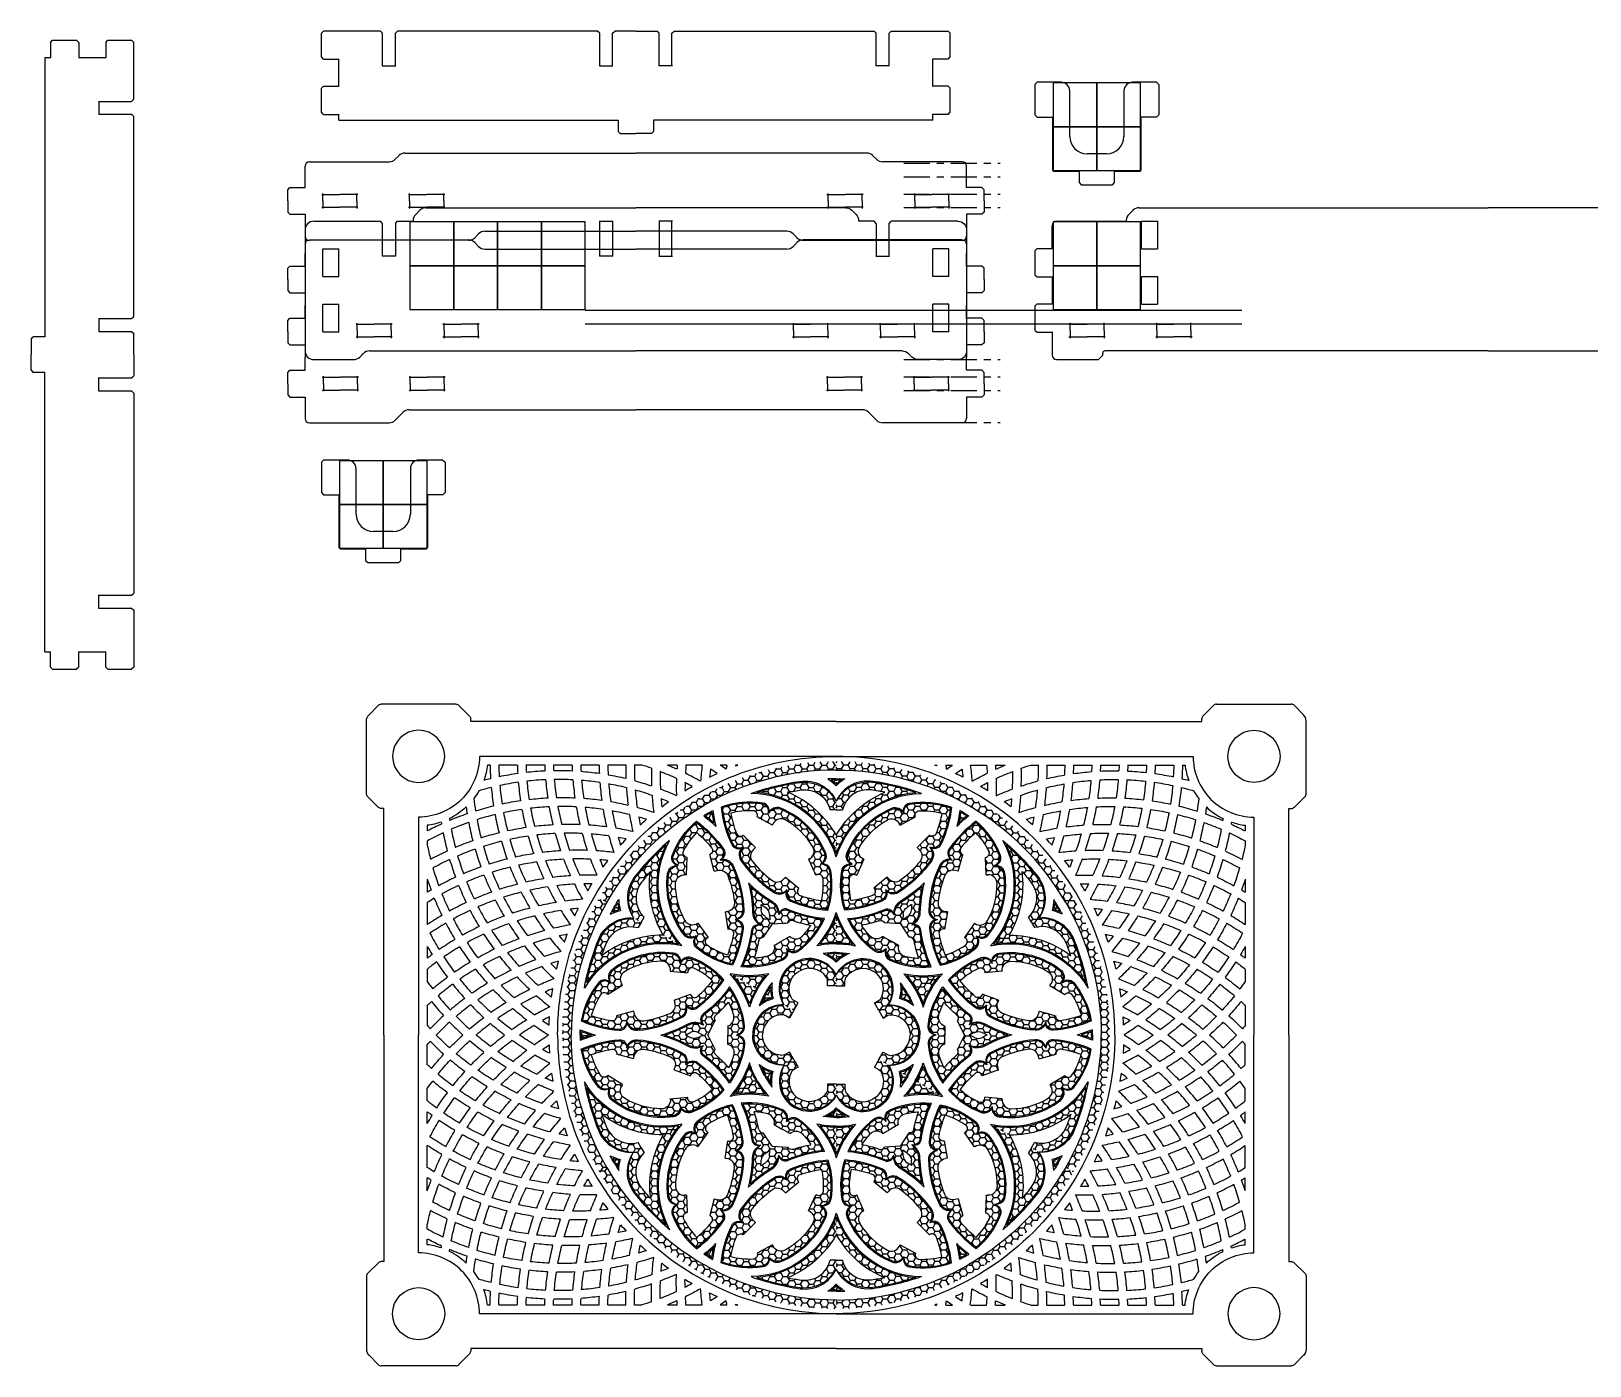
# Model space of a CAD drawing. Header units: inches. Extents: x -9 to 132, y -32 to 50.
# Drawn here: x 78.99 to 101.42, y -13.84 to 5.36 of the extents above; entities that cross this region are included whole.
import ezdxf

# ---------------------------------------------------------------- set-up
doc = ezdxf.new("R2010")
doc.units = ezdxf.units.IN
doc.header["$MEASUREMENT"] = 0
doc.linetypes.add('ACAD_ISO04W100', pattern=[30, 24, -3, 0, -3])

# ---------------------------------------------------------------- blocks, each defined once
blk = doc.blocks.new('BraceHole_Quarter')
at = {"color": 30, "true_color": 0xf8991e}
for p, q in [((-0.260625, 0.0925), (0, 0.0925)), ((-0.245, 0), (-0.245, 0.108125))]:
    blk.add_line(p, q, dxfattribs=at)
blk = doc.blocks.new('BraceHole')
blk.add_blockref('BraceHole_Quarter', (0, 0))
at = {"xscale": -1, "rotation": 180}
blk.add_blockref('BraceHole_Quarter', (0, 0), dxfattribs=at)
at = {"xscale": -1}
blk.add_blockref('BraceHole_Quarter', (0, 0), dxfattribs=at)
at = {"rotation": 180}
blk.add_blockref('BraceHole_Quarter', (0, 0), dxfattribs=at)
blk = doc.blocks.new('BraceHoles')
for p in [(0.5, 0), (1.75, 0)]:
    blk.add_blockref('BraceHole', p)
blk = doc.blocks.new('InteriorBox_Side')
for p, q in [((-3.168, 2.089), (-3.109, 2.148)), ((-3.021, 2.185), (0, 2.185)), ((-4.76, 1.865), (-4.76, 0.125)), ((-4.635, 1.99), (-3.676, 1.99)), ((-3.46, 1.959), (-3.429, 1.99)), ((-3.429, 1.99), (-3.205, 1.99)), ((-3.205, 2.001), (-3.205, 1.99)), ((-0.525, 1.99), (-0.33, 1.99)), ((-4.505, 1.592), (-4.275, 1.592)), ((-3.455, 1.49), (-3.65, 1.49)), ((-0.33, 1.49), (-0.525, 1.49)), ((-4.505, 1.194), (-4.275, 1.194)), ((-4.505, 0.796), (-4.275, 0.796)), ((-4.505, 0.398), (-4.275, 0.398)), ((-4.635, 0), (-4.062, 0)), ((-3.973, 0.037), (-3.922, 0.088)), ((-3.833, 0.125), (0, 0.125))]:
    blk.add_line(p, q)
at = {"color": 240, "true_color": 0xed1f24}
for p, q in [((-3.645, 1.959), (-3.676, 1.99)), ((-3.645, 1.49), (-3.645, 1.959)), ((-3.46, 1.959), (-3.46, 1.49)), ((-0.52, 1.49), (-0.52, 1.99)), ((-0.335, 1.99), (-0.335, 1.49)), ((-4.505, 1.194), (-4.505, 1.592)), ((-4.275, 1.194), (-4.275, 1.592)), ((-4.505, 0.398), (-4.505, 0.796)), ((-4.275, 0.398), (-4.275, 0.796))]:
    blk.add_line(p, q, dxfattribs=at)
for centre, start, end in [((-3.08, 2.001), 135, 180), ((-3.021, 2.06), 90, 135), ((-4.635, 1.865), 90, 180), ((-4.635, 0.125), 180, 270), ((-4.062, 0.125), 270, 315), ((-3.833, 0), 90, 135)]:
    blk.add_arc(centre, 0.125, start, end)
blk.add_blockref('BraceHoles', (-4.265, 0.418))
blk = doc.blocks.new('InnerTray_Side')
blk.add_blockref('InteriorBox_Side', (0, -0.125))
at = {"xscale": -1}
blk.add_blockref('InteriorBox_Side', (0, -0.125), dxfattribs=at)
blk = doc.blocks.new('Elevations')
at = {"color": 30, "linetype": 'ACAD_ISO04W100', "ltscale": 0.015625, "true_color": 0xf8991e}
for p, q in [((-1.386, 3.73), (0, 3.73)), ((-1.386, 3.535), (0, 3.535)), ((-1.386, 3.285), (0, 3.285)), ((-1.386, 3.09), (0, 3.09)), ((-1.386, 0.905), (0, 0.905)), ((-1.386, 0.655), (0, 0.655)), ((-1.386, 0.46), (0, 0.46)), ((-1.386, 0), (0, 0))]:
    blk.add_line(p, q, dxfattribs=at)
blk = doc.blocks.new('Background_Side')
at = {"color": 251, "true_color": 0x636466}
for p, q in [((-3.463, 3.604), (-3.412, 3.656)), ((-3.323, 3.693), (0, 3.693)), ((3.323, 3.693), (0, 3.693)), ((3.463, 3.604), (3.412, 3.656)), ((-4.76, 3.38), (-4.76, 3.505)), ((-4.76, 3.198), (-4.76, 3.38)), ((-4.698, 3.568), (-3.552, 3.568)), ((4.697, 3.568), (3.552, 3.568)), ((4.76, 3.38), (4.76, 3.505)), ((4.76, 3.198), (4.76, 3.38)), ((-5.01, 3.166), (-4.979, 3.198)), ((-5.01, 3.005), (-5.01, 3.166)), ((-4.979, 3.198), (-4.76, 3.198)), ((4.979, 3.198), (4.76, 3.198)), ((5.01, 3.166), (4.979, 3.198)), ((5.01, 3.005), (5.01, 3.166)), ((-5.01, 3.005), (-5.01, 2.844)), ((-4.521, 3.098), (-4.26, 3.098)), ((-4.505, 3.005), (-4.505, 3.113)), ((-4.505, 3.005), (-4.505, 2.897)), ((-3.999, 3.098), (-4.26, 3.098)), ((-4.015, 3.005), (-4.015, 3.113)), ((-4.015, 3.005), (-4.015, 2.897)), ((-3.271, 3.098), (-3.01, 3.098)), ((-3.255, 3.005), (-3.255, 3.113)), ((-3.255, 3.005), (-3.255, 2.897)), ((-2.749, 3.098), (-3.01, 3.098)), ((-2.765, 3.005), (-2.765, 3.113)), ((-2.765, 3.005), (-2.765, 2.897)), ((2.749, 3.098), (3.01, 3.098)), ((2.765, 3.005), (2.765, 3.113)), ((2.765, 3.005), (2.765, 2.897)), ((3.271, 3.098), (3.01, 3.098)), ((3.255, 3.005), (3.255, 3.113)), ((3.255, 3.005), (3.255, 2.897)), ((3.999, 3.098), (4.26, 3.098)), ((4.015, 3.005), (4.015, 3.113)), ((4.015, 3.005), (4.015, 2.897)), ((4.521, 3.098), (4.26, 3.098)), ((4.505, 3.005), (4.505, 3.113)), ((4.505, 3.005), (4.505, 2.897)), ((5.01, 3.005), (5.01, 2.844)), ((-5.01, 2.844), (-4.979, 2.813)), ((-4.979, 2.813), (-4.76, 2.813)), ((-4.76, 2.813), (-4.76, 2.63)), ((-4.521, 2.913), (-4.26, 2.913)), ((-3.999, 2.913), (-4.26, 2.913)), ((-3.271, 2.913), (-3.01, 2.913)), ((-2.749, 2.913), (-3.01, 2.913)), ((2.749, 2.913), (3.01, 2.913)), ((3.271, 2.913), (3.01, 2.913)), ((3.999, 2.913), (4.26, 2.913)), ((4.521, 2.913), (4.26, 2.913)), ((4.979, 2.813), (4.76, 2.813)), ((4.76, 2.813), (4.76, 2.63)), ((5.01, 2.844), (4.979, 2.813)), ((-4.76, 2.63), (-4.76, 2.5)), ((-2.262, 2.531), (-2.319, 2.474)), ((-2.174, 2.568), (0, 2.568)), ((2.174, 2.568), (0, 2.568)), ((2.262, 2.531), (2.319, 2.474)), ((4.76, 2.63), (4.76, 2.5)), ((-4.76, 2.38), (-4.76, 2.25)), ((-4.76, 2.068), (-4.76, 2.25)), ((-2.407, 2.438), (-4.698, 2.438)), ((-4.698, 2.443), (-2.407, 2.443)), ((-2.319, 2.406), (-2.262, 2.349)), ((-2.174, 2.313), (0, 2.313)), ((-2.174, 2.313), (-1.893, 2.313)), ((2.174, 2.313), (0, 2.313)), ((2.174, 2.313), (1.893, 2.313)), ((2.319, 2.406), (2.262, 2.349)), ((4.697, 2.443), (2.407, 2.443)), ((2.407, 2.438), (4.697, 2.438)), ((4.76, 2.38), (4.76, 2.25)), ((4.76, 2.068), (4.76, 2.25)), ((-5.01, 2.036), (-4.979, 2.068)), ((-5.01, 1.875), (-5.01, 2.036)), ((-4.979, 2.068), (-4.76, 2.068)), ((4.979, 2.068), (4.76, 2.068)), ((5.01, 2.036), (4.979, 2.068)), ((5.01, 1.875), (5.01, 2.036)), ((-5.01, 1.875), (-5.01, 1.714)), ((5.01, 1.875), (5.01, 1.714)), ((-5.01, 1.714), (-4.979, 1.683)), ((-4.979, 1.683), (-4.76, 1.683)), ((-4.76, 1.683), (-4.76, 1.5)), ((4.979, 1.683), (4.76, 1.683)), ((4.76, 1.683), (4.76, 1.5)), ((5.01, 1.714), (4.979, 1.683)), ((-4.76, 1.318), (-4.76, 1.5)), ((4.76, 1.318), (4.76, 1.5)), ((-5.01, 1.286), (-4.979, 1.318)), ((-5.01, 1.125), (-5.01, 1.286)), ((-5.01, 1.125), (-5.01, 0.964)), ((-4.979, 1.318), (-4.76, 1.318)), ((4.979, 1.318), (4.76, 1.318)), ((5.01, 1.286), (4.979, 1.318)), ((5.01, 1.125), (5.01, 1.286)), ((5.01, 1.125), (5.01, 0.964)), ((-5.01, 0.964), (-4.979, 0.933)), ((-4.979, 0.933), (-4.76, 0.933)), ((-4.76, 0.933), (-4.76, 0.75)), ((4.979, 0.933), (4.76, 0.933)), ((4.76, 0.933), (4.76, 0.75)), ((5.01, 0.964), (4.979, 0.933)), ((-4.76, 0.568), (-4.76, 0.75)), ((4.76, 0.568), (4.76, 0.75)), ((-5.01, 0.536), (-4.979, 0.568)), ((-5.01, 0.375), (-5.01, 0.536)), ((-4.979, 0.568), (-4.76, 0.568)), ((-4.513, 0.468), (-4.252, 0.468)), ((-4.497, 0.375), (-4.497, 0.483)), ((-3.992, 0.468), (-4.252, 0.468)), ((-4.007, 0.375), (-4.007, 0.483)), ((-3.263, 0.468), (-3.002, 0.468)), ((-3.247, 0.375), (-3.247, 0.483)), ((-2.742, 0.468), (-3.002, 0.468)), ((-2.757, 0.375), (-2.757, 0.483)), ((2.742, 0.468), (3.002, 0.468)), ((2.757, 0.375), (2.757, 0.483)), ((3.263, 0.468), (3.002, 0.468)), ((3.247, 0.375), (3.247, 0.483)), ((3.992, 0.468), (4.252, 0.468)), ((4.007, 0.375), (4.007, 0.483)), ((4.513, 0.468), (4.252, 0.468)), ((4.497, 0.375), (4.497, 0.483)), ((4.979, 0.568), (4.76, 0.568)), ((5.01, 0.536), (4.979, 0.568)), ((5.01, 0.375), (5.01, 0.536)), ((-5.01, 0.375), (-5.01, 0.214)), ((-4.513, 0.283), (-4.252, 0.283)), ((-4.497, 0.375), (-4.497, 0.267)), ((-3.992, 0.283), (-4.252, 0.283)), ((-4.007, 0.375), (-4.007, 0.267)), ((-3.263, 0.283), (-3.002, 0.283)), ((-3.247, 0.375), (-3.247, 0.267)), ((-2.742, 0.283), (-3.002, 0.283)), ((-2.757, 0.375), (-2.757, 0.267)), ((2.742, 0.283), (3.002, 0.283)), ((2.757, 0.375), (2.757, 0.267)), ((3.263, 0.283), (3.002, 0.283)), ((3.247, 0.375), (3.247, 0.267)), ((3.992, 0.283), (4.252, 0.283)), ((4.007, 0.375), (4.007, 0.267)), ((4.513, 0.283), (4.252, 0.283)), ((4.497, 0.375), (4.497, 0.267)), ((5.01, 0.375), (5.01, 0.214)), ((-5.01, 0.214), (-4.979, 0.183)), ((-4.979, 0.183), (-4.76, 0.183)), ((-4.76, 0.183), (-4.76, 0)), ((-4.76, 0), (-4.76, -0.125)), ((-3.261, 0), (0, 0)), ((3.261, 0), (0, 0)), ((4.979, 0.183), (4.76, 0.183)), ((4.76, 0.183), (4.76, 0)), ((4.76, 0), (4.76, -0.125)), ((5.01, 0.214), (4.979, 0.183)), ((-4.698, -0.188), (-3.552, -0.188)), ((-3.463, -0.151), (-3.349, -0.037)), ((3.463, -0.151), (3.349, -0.037)), ((4.697, -0.188), (3.552, -0.188))]:
    blk.add_line(p, q, dxfattribs=at)
for centre, radius, start, end in [((-3.552, 3.693), 0.125, 270, 315), ((-3.323, 3.568), 0.125, 90, 135), ((3.323, 3.568), 0.125, 45, 90), ((3.552, 3.693), 0.125, 225, 270), ((-4.698, 3.505), 0.0625, 90, 180), ((4.697, 3.505), 0.0625, 0, 90), ((-4.698, 2.5), 0.0625, 180, 270), ((-2.407, 2.563), 0.125, 270, 315), ((-2.174, 2.443), 0.125, 90, 135), ((2.174, 2.443), 0.125, 45, 90), ((2.407, 2.563), 0.125, 225, 270), ((4.697, 2.5), 0.0625, 270, 0), ((-4.698, 2.38), 0.0625, 90, 180), ((-2.407, 2.318), 0.125, 45, 90), ((-2.174, 2.438), 0.125, 225, 270), ((2.174, 2.438), 0.125, 270, 315), ((2.407, 2.318), 0.125, 90, 135), ((4.697, 2.38), 0.0625, 0, 90), ((-3.261, -0.125), 0.125, 90, 135), ((3.261, -0.125), 0.125, 45, 90), ((-4.698, -0.125), 0.0625, 180, 270), ((-3.552, -0.063), 0.125, 270, 315), ((3.552, -0.063), 0.125, 225, 270), ((4.697, -0.125), 0.0625, 270, 0)]:
    blk.add_arc(centre, radius, start, end, dxfattribs=at)
at = {"color": 30, "true_color": 0xf8991e}
blk.add_blockref('Elevations', (5.243, -0.182), dxfattribs=at)
blk = doc.blocks.new('InternalBox_Back')
for p, q in [((-5.205, -0.01), (-5.205, 0.001)), ((-5.168, 0.089), (-5.109, 0.148)), ((-5.021, 0.185), (0, 0.185)), ((-6.27, -0.408), (-6.27, -0.072)), ((-6.208, -0.01), (-5.205, -0.01)), ((-4.985, -0.01), (-4.755, -0.01)), ((-6.52, -0.434), (-6.52, -0.78)), ((-4.985, -0.408), (-4.755, -0.408)), ((-6.27, -0.806), (-6.27, -1.204)), ((-4.985, -0.806), (-4.755, -0.806)), ((-6.52, -1.23), (-6.52, -1.576)), ((-4.985, -1.204), (-4.755, -1.204)), ((-6.27, -1.602), (-6.27, -1.938)), ((-6.208, -2), (-5.605, -2)), ((0, -1.875), (-5.512, -1.875))]:
    blk.add_line(p, q)
at = {"color": 240, "true_color": 0xed1f24}
for p, q in [((-4.985, -0.408), (-4.985, -0.01)), ((-4.755, -0.01), (-4.755, -0.408)), ((-6.52, -0.434), (-6.489, -0.403)), ((-6.489, -0.403), (-6.27, -0.403)), ((-6.52, -0.78), (-6.489, -0.811)), ((-6.489, -0.811), (-6.27, -0.811)), ((-4.985, -1.204), (-4.985, -0.806)), ((-4.755, -0.806), (-4.755, -1.204)), ((-6.52, -1.23), (-6.489, -1.199)), ((-6.489, -1.199), (-6.27, -1.199)), ((-6.52, -1.576), (-6.489, -1.607)), ((-6.489, -1.607), (-6.27, -1.607))]:
    blk.add_line(p, q, dxfattribs=at)
at = {"color": 30, "true_color": 0xf8991e}
for p, q in [((-5.605, -2), (-5.543, -1.938)), ((-5.543, -1.938), (-5.543, -1.906))]:
    blk.add_line(p, q, dxfattribs=at)
for centre, radius, start, end in [((-5.08, 0.001), 0.125, 135, 180), ((-5.021, 0.06), 0.125, 90, 135), ((-6.208, -0.072), 0.0625, 90, 180), ((-6.208, -1.938), 0.0625, 180, 270)]:
    blk.add_arc(centre, radius, start, end)
blk.add_arc((-5.512, -1.906), 0.0312, 90, 180, dxfattribs=at)
blk.add_blockref('BraceHoles', (-6.27, -1.582))
blk = doc.blocks.new('InnerTray_Back')
blk.add_blockref('InternalBox_Back', (0.4875, 0.1875))
at = {"xscale": -1}
blk.add_blockref('InternalBox_Back', (0.4875, 0.1875), dxfattribs=at)
blk = doc.blocks.new('TrayLidOutline_Quarter')
for p, q in [((-6.51, 0), (-6.51, -3.26)), ((-6.589, -3.276), (-6.742, -3.429)), ((-6.76, -3.473), (-6.76, -4.521)), ((-6.723, -4.609), (-6.591, -4.742)), ((-5.276, -4.589), (-5.429, -4.742)), ((0, -4.51), (-5.26, -4.51)), ((-5.473, -4.76), (-6.547, -4.76))]:
    blk.add_line(p, q)
at = {"color": 30, "true_color": 0xf8991e}
for p, q in [((-6.51, -3.26), (-6.549, -3.26)), ((-5.26, -4.51), (-5.26, -4.549))]:
    blk.add_line(p, q, dxfattribs=at)
blk.add_circle((-6.01, -4.01), 0.375, dxfattribs=at)
for centre, start, end in [((-6.549, -3.316), 90, 135), ((-5.316, -4.549), 315, 0)]:
    blk.add_arc(centre, 0.0556, start, end, dxfattribs=at)
for centre, radius, start, end in [((-6.698, -3.473), 0.0625, 135, 180), ((-6.635, -4.521), 0.125, 180, 225), ((-6.547, -4.697), 0.0625, 225, 270), ((-5.473, -4.697), 0.0625, 270, 315)]:
    blk.add_arc(centre, radius, start, end)
blk = doc.blocks.new('RoseWindow_Segment2')
h = blk.add_hatch()
h.set_pattern_fill('HONEY', color=256, scale=0.5)
h.paths.add_polyline_path([(0, 3.938, 0.131652), (-1.969, 3.41), (-1.906, 3.302, -0.131652), (0, 3.813)])
h = blk.add_hatch()
h.set_pattern_fill('HONEY', color=256, scale=0.5)
h.paths.add_polyline_path([(-0.7, 3.493, -0.013776), (-0.506, 3.526, -0.388017), (-0.088, 3.242), (0, 3.242), (0, 3.367, 0.304021), (-0.522, 3.635, 0.043611), (-1.144, 3.489, -0.294741), (0, 2.614), (0, 2.875, 0.166909)])
at = {"true_color": 0xf8991e}
h = blk.add_hatch(dxfattribs=at)
h.set_pattern_fill('HONEY', color=30, scale=0.5)
h.paths.add_polyline_path([(0, 3.672, 0.004997), (-0.073, 3.671, -0.037815), (0, 3.608)])
h = blk.add_hatch()
h.set_pattern_fill('HONEY', color=256, scale=0.5)
h.paths.add_polyline_path([(-1.79, 3.205, 0.011181), (-1.836, 3.18), (-1.761, 3.05, -0.021815)])
h = blk.add_hatch()
h.set_pattern_fill('HONEY', color=256, scale=0.5)
h.paths.add_polyline_path([(-1.057, 3.321, 0.127072), (-1.641, 3.27, 0.082841), (-1.49, 2.748, 0.384462), (-1.345, 2.704, 0.310786), (-1.36, 2.522, 0.10182), (-0.879, 2.061, 0.331316), (-0.71, 2.09, 0.361786), (-0.651, 1.942, 0.081475), (-0.132, 1.813, 0.118788), (-0.095, 2.361, 0.356111), (-0.229, 2.458, 0.356111), (-0.166, 2.611, 0.200367), (-0.805, 3.249, 0.326433), (-0.975, 3.191, 0.387869)])
h.paths.add_polyline_path([(-1.14, 3.138), (-0.919, 3.02), (-0.906, 3.044, -0.41857), (-0.735, 3.095, -0.132946), (-0.337, 2.708, -0.445822), (-0.392, 2.531), (-0.398, 2.528), (-0.294, 2.301), (-0.28, 2.307, -0.519094), (-0.191, 2.256, -0.076736), (-0.213, 1.932, -0.051117), (-0.519, 2.007, -0.521796), (-0.546, 2.106), (-0.541, 2.112), (-0.733, 2.272), (-0.755, 2.246, -0.398993), (-0.926, 2.226, -0.06358), (-1.206, 2.498, -0.381687), (-1.197, 2.665), (-1.163, 2.699), (-1.34, 2.876, -0.511364), (-1.438, 2.901, -0.04923), (-1.519, 3.193, -0.077516), (-1.193, 3.226, -0.527973)], flags=16)
h = blk.add_hatch()
h.set_pattern_fill('HONEY', color=256, scale=0.5)
h.paths.add_polyline_path([(-0.703, 1.794, 0.403243), (-0.827, 1.73, 0.213172), (-0.935, 1.912, -0.052235), (-1.235, 2.139), (-1.085, 1.879, 0.010007), (-1.02, 1.836, -0.240281), (-0.962, 1.739), (-0.957, 1.657), (-0.923, 1.599), (-0.695, 1.614, -0.375257), (-0.619, 1.645, 0.034304), (-0.365, 1.577, -0.047832), (-0.493, 1.42, -0.412719), (-0.669, 1.418), (-0.781, 1.353), (-0.719, 1.245, 0.356111), (-0.555, 1.221, 0.123734), (-0.192, 1.662, -0.073431)])
h = blk.add_hatch()
h.set_pattern_fill('HONEY', color=256, scale=0.5)
h.paths.add_polyline_path([(0, 1.716, -0.089688), (-0.236, 1.307, -0.044754), (0, 1.328)])
h = blk.add_hatch()
h.set_pattern_fill('HONEY', color=256, scale=0.5)
h.paths.add_polyline_path([(0, 1.172, 0.028067), (-0.131, 1.165, -0.072161), (0, 1.072)])
h = blk.add_hatch()
h.set_pattern_fill('HONEY', color=256, scale=0.5)
h.paths.add_polyline_path([(-0.594, 1.028), (-0.531, 0.92, -0.378352), (-0.15, 0.843, -0.163322), (-0.125, 0.768), (-0.125, 0.706), (0, 0.706), (0, 0.868, 0.39948)])
at = {"color": 30, "true_color": 0xf8991e}
for p, q in [((0, 3.242), (-0.088, 3.242)), ((-0.919, 3.02), (-1.14, 3.138)), ((-0.919, 3.02), (-0.906, 3.044)), ((-1.163, 2.699), (-1.34, 2.876)), ((-1.163, 2.699), (-1.197, 2.665)), ((-0.392, 2.531), (-0.398, 2.528)), ((-0.398, 2.528), (-0.294, 2.301)), ((-0.733, 2.272), (-0.755, 2.246)), ((-0.733, 2.272), (-0.541, 2.112)), ((-0.28, 2.307), (-0.294, 2.301)), ((-0.541, 2.112), (-0.546, 2.106)), ((-0.962, 1.739), (-0.957, 1.657)), ((-0.923, 1.599), (-0.695, 1.614)), ((-0.669, 1.418), (-0.781, 1.353)), ((-0.125, 0.706), (-0.125, 0.768)), ((0, 0.706), (-0.125, 0.706))]:
    blk.add_line(p, q, dxfattribs=at)
for points in [[(0, 2.565, 0.321279), (-1.227, 3.477, -0.049192), (-0.524, 3.65, -0.330437), (0, 3.367)], [(0, 2.614, 0.294741), (-1.144, 3.489, -0.043611), (-0.522, 3.635, -0.304021), (0, 3.367)], [(0, 3.688, 0.008295), (-0.122, 3.685, -0.063398), (0, 3.586)], [(0, 3.672, 0.004997), (-0.073, 3.671, -0.037815), (0, 3.608, -0.037815)], [(-1.844, 3.193, -0.015837), (-1.777, 3.229, 0.03242), (-1.733, 3.001)], [(-1.836, 3.18, -0.011181), (-1.79, 3.205, 0.021815), (-1.761, 3.05, 0.021815)], [(-0.975, 3.191, 0.485345), (-1.054, 3.336, 0.129731), (-1.658, 3.28, 0.084713), (-1.504, 2.741, 0.482815), (-1.345, 2.704)], [(-0.975, 3.191, 0.387869), (-1.057, 3.321, 0.127072), (-1.641, 3.27, 0.082841), (-1.49, 2.748, 0.384462), (-1.345, 2.704, 0.482815)], [(-0.229, 2.458, 0.44711), (-0.152, 2.617, 0.200367), (-0.799, 3.264, 0.410572), (-0.975, 3.191)], [(-0.229, 2.458, 0.356111), (-0.166, 2.611, 0.200367), (-0.805, 3.249, 0.326433), (-0.975, 3.191, 0.410572)], [(-1.345, 2.704, 0.393664), (-1.373, 2.513, 0.10182), (-0.888, 2.048, 0.41894), (-0.71, 2.09)], [(-1.345, 2.704, 0.310786), (-1.36, 2.522, 0.10182), (-0.879, 2.061, 0.331316), (-0.71, 2.09, 0.41894)], [(-0.71, 2.09, 0.45582), (-0.657, 1.927, 0.083347), (-0.121, 1.797, 0.121441), (-0.079, 2.364, 0.44711), (-0.229, 2.458)], [(-0.71, 2.09, 0.361786), (-0.651, 1.942, 0.081475), (-0.132, 1.813, 0.118788), (-0.095, 2.361, 0.356111), (-0.229, 2.458, 0.44711)], [(-1.264, 2.188, 0.059805), (-0.927, 1.926, -0.285347), (-0.827, 1.73)], [(-1.235, 2.139, 0.052235), (-0.935, 1.912, -0.213172), (-0.827, 1.73)], [(-0.719, 1.245, 0.44711), (-0.546, 1.209, 0.128464), (-0.168, 1.675, -0.076499), (-0.697, 1.808, 0.509774), (-0.827, 1.73)], [(-0.719, 1.245, 0.356111), (-0.555, 1.221, 0.123734), (-0.192, 1.662, -0.073431), (-0.703, 1.794, 0.403243), (-0.827, 1.73, 0.509774)], [(0, 1.312, 0.053489), (-0.278, 1.283, 0.107286), (0, 1.765)], [(0, 1.328, 0.044754), (-0.236, 1.307, 0.089688), (0, 1.716, 0.089688)], [(0, 1.187, 0.039682), (-0.188, 1.173, -0.104136), (0, 1.05)], [(0, 1.172, 0.028067), (-0.131, 1.165, -0.072161), (0, 1.072, -0.072161)]]:
    blk.add_lwpolyline(points, format="xyb")
blk.add_lwpolyline([(0, 2.875, 0.166909), (-0.7, 3.493, -0.013776), (-0.506, 3.526, -0.388017), (-0.088, 3.242)], format="xyb", dxfattribs=at)
for centre, radius, start, end in [((0, 0), 3.813, 90, 120), ((-0.384, 0.666), 0.434, 27.6977, 120), ((-0.381, 0.636), 0.446, 31.3057, 118.4086)]:
    blk.add_arc(centre, radius, start, end)
for centre, radius, start, end in [((-1.25, 2.165), 1.063, 86.9424, 104.6722), ((0, 3.46), 1.542, 189.962, 201.2356), ((-1.197, 3.164), 0.0625, 335.6109, 86.9424), ((-0.796, 2.985), 0.125, 61.0308, 151.8817), ((-1.25, 2.165), 1.063, 30.7394, 61.0308), ((-1.379, 2.924), 0.0625, 201.2356, 309.5699), ((-0.444, 2.644), 0.125, 294.6259, 30.7394), ((-1.108, 2.576), 0.125, 135, 218.5649), ((0, 3.46), 1.542, 218.5649, 233.1167), ((-0.851, 2.326), 0.125, 233.1167, 320.1233), ((-0.254, 2.25), 0.0625, 4.8916, 114.6259), ((-1.25, 2.165), 1.063, 347.3395, 4.8916), ((-0.498, 2.066), 0.0625, 140.1233, 250.3447), ((0, 3.46), 1.917, 235.5502, 237.8435), ((-1.087, 1.731), 0.125, 3.7996, 57.8435), ((0, 3.46), 1.542, 250.3447, 262.0496), ((-0.639, 1.586), 0.0625, 71.1728, 153.4486), ((0, 3.46), 1.917, 251.1728, 259.0315), ((-1.25, 2.165), 1.063, 315.466, 326.4199), ((-0.582, 1.508), 0.125, 225.7585, 315.466), ((-0.384, 0.666), 0.294, 37.1031, 120), ((-0.25, 0.768), 0.125, 360, 37.1031)]:
    blk.add_arc(centre, radius, start, end, dxfattribs=at)
blk = doc.blocks.new('Perforations')
at = {"color": 30, "true_color": 0xf8991e}
for points in [[(-4.981, 3.885), (-5.018, 3.885, -0.056925), (-5.072, 3.664, -0.056925)], [(-1.45, 3.872, -0.002189), (-1.416, 3.885), (-1.448, 3.885)], [(-1.823, 3.712, -0.007327), (-1.713, 3.763)], [(-5.141, 3.516, -0.033711), (-5.215, 3.403, -0.033711)], [(-2.178, 3.515, -0.007327), (-2.074, 3.577, -0.007327)], [(-5.326, 3.281, -0.073517), (-5.566, 3.114, -0.073517)], [(-2.512, 3.285, -0.007327), (-2.414, 3.357, -0.007327)], [(-5.685, 3.064, -0.051414), (-5.885, 3.018), (-5.885, 2.937)], [(-2.821, 3.023, -0.007327), (-2.732, 3.104, -0.007327)], [(-3.104, 2.732, -0.007327), (-3.023, 2.821, -0.007327)], [(-3.357, 2.414, -0.007327), (-3.285, 2.512, -0.007327)], [(-3.577, 2.074, -0.007327), (-3.515, 2.178, -0.007327)], [(-3.763, 1.713, -0.007327), (-3.712, 1.823, -0.007327)], [(-3.913, 1.336, -0.007327), (-3.872, 1.45, -0.007327)], [(-4.025, 0.946, -0.007327), (-3.996, 1.063, -0.007327)], [(-4.099, 0.547, -0.007327), (-4.081, 0.667, -0.007327)], [(-4.133, 0.142, -0.007327), (-4.127, 0.263, -0.007327)]]:
    blk.add_lwpolyline(points, format="xyb", dxfattribs=at)
for points in [[(-4.59, 3.885), (-4.856, 3.885)], [(-4.195, 3.885), (-4.465, 3.885)], [(-3.802, 3.885), (-4.07, 3.885)], [(-3.413, 3.885), (-3.677, 3.885)], [(-3.03, 3.885), (-3.288, 3.885)], [(-2.798, 3.885), (-2.905, 3.885)], [(-2.289, 3.885), (-2.43, 3.885)], [(-1.929, 3.885), (-2.163, 3.885)], [(-1.575, 3.885), (-1.67, 3.885)], [(-5.885, 2.795), (-5.885, 2.73)], [(-5.885, 2.242), (-5.885, 2.054)], [(-5.885, 1.907), (-5.885, 1.59)], [(-5.885, 1.273), (-5.885, 1.106)], [(-5.885, 0.948), (-5.885, 0.77)], [(-5.885, 0.428), (-5.885, 0.135)]]:
    blk.add_lwpolyline(points, dxfattribs=at)
for centre, radius, start, end in [((-0.784, 3.942), 4.197, 180.7833, 183.4608), ((-0.784, 3.942), 4.072, 180.8073, 183.1794), ((-0.394, 4), 4.197, 181.5735, 183.2456), ((-0.394, 4), 4.072, 181.6218, 183.1256), ((0, 4.02), 4.197, 181.8379, 183.0109), ((0, 4.02), 4.072, 181.8943, 183.0493), ((0.394, 4), 4.197, 181.5735, 182.7529), ((0.394, 4), 4.072, 181.6218, 182.9491), ((0.784, 3.942), 4.197, 180.7833, 182.4668), ((0.784, 3.942), 4.072, 180.8073, 182.8226), ((1.167, 3.847), 4.197, 179.4749, 182.1469), ((1.167, 3.847), 4.072, 179.4588, 182.6664), ((-4.02, 0), 4.072, 70.4586, 72.5463), ((1.538, 3.714), 4.197, 178.3033, 181.7857), ((-4.02, 0), 4.197, 65.7143, 67.7516), ((1.895, 3.545), 4.197, 175.3537, 176.1607), ((1.895, 3.545), 4.072, 175.2108, 176.8502), ((2.233, 3.342), 4.197, 172.5699, 175.7485), ((2.233, 3.342), 4.072, 173.1553, 174.7944), ((-4, 0.394), 4.072, 55.8306, 57.4697), ((-4, 0.394), 4.197, 54.8765, 56.2725), ((2.55, 3.107), 4.197, 169.3214, 170.1235), ((2.55, 3.107), 4.072, 168.9896, 169.1694), ((-4, -0.394), 4.197, 103.4142, 104.7871), ((-4, -0.394), 4.197, 98.0044, 101.6855), ((-4, -0.394), 4.072, 98.1244, 101.9208), ((-0.784, 3.942), 4.072, 184.9542, 188.7506), ((-0.394, 4), 4.197, 184.956, 188.6359), ((-4, -0.394), 4.197, 92.6141, 96.294), ((-4, -0.394), 4.072, 92.5757, 96.3642), ((-0.394, 4), 4.072, 184.8858, 188.6743), ((0, 4.02), 4.197, 184.7176, 188.3779), ((-4, -0.394), 4.197, 87.2471, 90.9074), ((-4, -0.394), 4.072, 87.0509, 90.8145), ((0, 4.02), 4.072, 184.8105, 188.5741), ((0.394, 4), 4.197, 184.4701, 188.0918), ((-4, -0.394), 4.197, 81.9082, 85.5299), ((0.394, 4), 4.072, 184.727, 188.4476), ((-4, -0.394), 4.072, 81.5524, 85.273), ((0.784, 3.942), 4.197, 184.2088, 187.7719), ((-4, -0.394), 4.197, 76.6031, 80.1662), ((0.784, 3.942), 4.072, 184.6334, 188.2914), ((-4, -0.394), 4.072, 76.0836, 79.7416), ((-4, -0.394), 4.197, 71.3393, 74.8217), ((1.538, 3.714), 4.072, 178.9022, 182.4752), ((-4.02, 0), 4.072, 65.0248, 68.5978), ((1.895, 3.545), 4.197, 177.9972, 181.3735), ((1.895, 3.545), 4.072, 178.7803, 180.4194), ((-4.02, 0), 4.072, 61.4556, 63.0947), ((-4.02, 0), 4.197, 60.5015, 63.8778), ((-1.167, 3.847), 4.072, 186.2494, 188.8044), ((-4, -0.394), 4.072, 103.6956, 106.2637), ((-0.784, 3.942), 4.197, 185.1895, 188.8706), ((-3.942, -0.784), 4.197, 98.2391, 101.919), ((-3.942, -0.784), 4.197, 92.8721, 96.5324), ((-3.942, -0.784), 4.197, 87.5332, 91.1549), ((-3.942, -0.784), 4.197, 82.2281, 85.7912), ((1.167, 3.847), 4.197, 183.9283, 187.4107), ((1.167, 3.847), 4.072, 184.5272, 188.1002), ((-4, -0.394), 4.072, 70.6498, 74.2228), ((1.538, 3.714), 4.197, 183.6222, 186.9985), ((-4, -0.394), 4.197, 66.1265, 69.5028), ((1.538, 3.714), 4.072, 184.4053, 186.0444), ((-4, -0.394), 4.072, 67.0806, 68.7197), ((-3.942, -0.784), 4.197, 109.0392, 112.7028), ((-1.167, 3.847), 4.197, 187.7497, 189.0858), ((-3.942, -0.784), 4.197, 103.6294, 107.3105), ((-3.942, -0.784), 4.072, 103.7494, 107.5458), ((-0.784, 3.942), 4.197, 190.581, 194.2609), ((-3.942, -0.784), 4.072, 98.2007, 101.9892), ((-0.784, 3.942), 4.072, 190.5108, 194.2993), ((-0.394, 4), 4.197, 190.3426, 194.0029), ((-3.942, -0.784), 4.072, 92.6759, 96.4395), ((-0.394, 4), 4.072, 190.4355, 194.1991), ((0, 4.02), 4.197, 190.0951, 193.7168), ((0, 4.02), 4.072, 190.352, 194.0726), ((-3.942, -0.784), 4.072, 87.1774, 90.898), ((0.394, 4), 4.197, 189.8338, 193.3969), ((0.394, 4), 4.072, 190.2584, 193.9164), ((-3.942, -0.784), 4.072, 81.7086, 85.3666), ((0.784, 3.942), 4.197, 189.5533, 193.0357), ((-3.942, -0.784), 4.197, 76.9643, 80.4467), ((0.784, 3.942), 4.072, 190.1522, 193.7252), ((-3.942, -0.784), 4.072, 76.2748, 79.8478), ((1.167, 3.847), 4.197, 189.2472, 192.6235), ((-3.942, -0.784), 4.197, 71.7515, 75.1278), ((-3.942, -0.784), 4.197, 118.0916, 118.0979), ((-3.942, -0.784), 4.197, 114.4654, 117.5682), ((-1.538, 3.714), 4.197, 188.9004, 189.2846), ((-1.538, 3.714), 4.072, 188.4698, 188.8359), ((-3.942, -0.784), 4.072, 109.3206, 113.1079), ((-1.538, 3.714), 4.072, 190.6421, 194.4294), ((-1.167, 3.847), 4.197, 190.8145, 194.4956), ((-1.167, 3.847), 4.072, 190.5792, 194.3756), ((-3.847, -1.167), 4.197, 98.4971, 102.1574), ((-3.847, -1.167), 4.197, 93.1582, 96.7799), ((-3.847, -1.167), 4.197, 87.8531, 91.4162), ((-3.847, -1.167), 4.197, 82.5893, 86.0717), ((-3.847, -1.167), 4.197, 77.3765, 80.7528), ((1.167, 3.847), 4.072, 190.0303, 191.6694), ((-3.942, -0.784), 4.072, 72.7056, 74.3447), ((-3.942, -0.784), 4.072, 114.9141, 118.4902), ((-1.895, 3.545), 4.072, 191.5407, 194.4609), ((-1.538, 3.714), 4.197, 191.0472, 194.7108), ((-3.847, -1.167), 4.197, 109.2544, 112.9355), ((-3.847, -1.167), 4.197, 103.8641, 107.544), ((-3.847, -1.167), 4.072, 103.8257, 107.6142), ((-1.167, 3.847), 4.072, 196.1358, 199.9243), ((-0.784, 3.942), 4.197, 195.9676, 199.6279), ((-3.847, -1.167), 4.072, 98.3009, 102.0645), ((-0.784, 3.942), 4.072, 196.0605, 199.8241), ((-0.394, 4), 4.197, 195.7201, 199.3418), ((-3.847, -1.167), 4.072, 92.8024, 96.523), ((-0.394, 4), 4.072, 195.977, 199.6976), ((0, 4.02), 4.197, 195.4588, 199.0219), ((-3.847, -1.167), 4.072, 87.3336, 90.9916), ((0, 4.02), 4.072, 195.8834, 199.5414), ((0.394, 4), 4.197, 195.1783, 198.6607), ((0.394, 4), 4.072, 195.7772, 199.3502), ((-3.847, -1.167), 4.072, 81.8998, 85.4728), ((0.784, 3.942), 4.197, 194.8722, 198.2485), ((0.784, 3.942), 4.072, 195.6553, 197.2944), ((-3.847, -1.167), 4.072, 78.3306, 79.9697), ((-3.847, -1.167), 4.197, 114.6642, 118.3278), ((-3.847, -1.167), 4.072, 114.9456, 118.7329), ((-1.538, 3.714), 4.197, 196.4395, 200.1206), ((-3.847, -1.167), 4.072, 109.3744, 113.1708), ((-1.538, 3.714), 4.072, 196.2042, 200.0006), ((-1.167, 3.847), 4.197, 196.206, 199.8859), ((-3.714, -1.538), 4.197, 104.1221, 107.7824), ((-3.714, -1.538), 4.197, 98.7832, 102.4049), ((-3.714, -1.538), 4.072, 98.4274, 102.148), ((-0.394, 4), 4.197, 201.0838, 204.6469), ((-3.714, -1.538), 4.197, 93.4781, 97.0412), ((-3.714, -1.538), 4.072, 92.9586, 96.6166), ((-0.394, 4), 4.072, 201.5084, 205.1664), ((0, 4.02), 4.197, 200.8033, 204.2857), ((-3.714, -1.538), 4.197, 88.2143, 91.6967), ((0, 4.02), 4.072, 201.4022, 204.9752), ((-3.714, -1.538), 4.072, 87.5248, 91.0978), ((0.394, 4), 4.197, 200.4972, 203.8735), ((-3.714, -1.538), 4.197, 83.0015, 86.3778), ((0.394, 4), 4.072, 201.2803, 202.9194), ((-3.714, -1.538), 4.072, 83.9556, 85.5947), ((-1.895, 3.545), 4.072, 196.2671, 200.0544), ((-3.714, -1.538), 4.197, 114.8794, 118.5605), ((-3.714, -1.538), 4.197, 109.4891, 113.169), ((-3.714, -1.538), 4.072, 109.4507, 113.2392), ((-1.167, 3.847), 4.197, 201.5926, 205.2529), ((-3.714, -1.538), 4.072, 103.9259, 107.6895), ((-1.167, 3.847), 4.072, 201.6855, 205.4491), ((-0.784, 3.942), 4.197, 201.3451, 204.9668), ((-0.784, 3.942), 4.072, 201.602, 205.3226), ((-3.545, -1.895), 4.197, 99.1031, 102.6662), ((-3.545, -1.895), 4.197, 93.8393, 97.3217), ((-3.545, -1.895), 4.197, 88.6265, 92.0028), ((-1.895, 3.545), 4.197, 198.0835, 200.3358), ((-3.714, -1.538), 4.197, 120.2892, 121.1512), ((-3.714, -1.538), 4.072, 114.9994, 118.7958), ((-1.895, 3.545), 4.072, 201.8292, 205.6256), ((-1.538, 3.714), 4.197, 201.831, 205.5109), ((-1.538, 3.714), 4.072, 201.7608, 205.5493), ((-3.545, -1.895), 4.197, 109.7471, 113.4074), ((-3.545, -1.895), 4.197, 104.4082, 108.0299), ((-3.545, -1.895), 4.072, 104.0524, 107.773), ((-0.784, 3.942), 4.197, 206.7088, 210.2719), ((-3.545, -1.895), 4.072, 98.5836, 102.2416), ((-0.784, 3.942), 4.072, 207.1334, 210.7914), ((-0.394, 4), 4.197, 206.4283, 209.9107), ((-3.545, -1.895), 4.072, 93.1498, 96.7228), ((-0.394, 4), 4.072, 207.0272, 210.6002), ((0, 4.02), 4.197, 206.1222, 209.4985), ((-3.545, -1.895), 4.072, 89.5806, 91.2197), ((0, 4.02), 4.072, 206.9053, 208.5444), ((-3.714, -1.538), 4.072, 120.5706, 122.2203), ((-1.895, 3.545), 4.197, 202.0645, 205.7456), ((-3.545, -1.895), 4.197, 115.1141, 118.794), ((-3.545, -1.895), 4.072, 109.5509, 113.3145), ((-1.538, 3.714), 4.072, 207.3105, 211.0741), ((-1.167, 3.847), 4.197, 206.9701, 210.5918), ((-1.167, 3.847), 4.072, 207.227, 210.9476), ((-3.342, -2.233), 4.197, 104.7281, 108.2912), ((-3.342, -2.233), 4.197, 99.4643, 102.9467), ((-3.342, -2.233), 4.197, 94.2515, 97.6278), ((-3.342, -2.233), 4.072, 95.2056, 96.8447), ((-0.394, 4), 4.072, 212.5303, 214.1694), ((-3.545, -1.895), 4.197, 120.5044, 123.8815), ((-3.545, -1.895), 4.072, 120.6244, 124.4208), ((-1.895, 3.545), 4.197, 207.456, 211.1359), ((-3.545, -1.895), 4.072, 115.0757, 118.8642), ((-1.895, 3.545), 4.072, 207.3858, 211.1743), ((-1.538, 3.714), 4.197, 207.2176, 210.8779), ((-3.342, -2.233), 4.197, 110.0332, 113.6549), ((-3.342, -2.233), 4.072, 109.6774, 113.398), ((-1.167, 3.847), 4.197, 212.3338, 215.8969), ((-3.342, -2.233), 4.072, 104.2086, 107.8666), ((-1.167, 3.847), 4.072, 212.7584, 216.4164), ((-0.784, 3.942), 4.197, 212.0533, 215.5357), ((-3.342, -2.233), 4.072, 98.7748, 102.3478), ((-0.784, 3.942), 4.072, 212.6522, 216.2252), ((-3.107, -2.55), 4.197, 99.8765, 103.2528), ((-0.394, 4), 4.197, 211.7472, 215.1235), ((-2.233, 3.342), 4.072, 207.4542, 211.2506), ((-3.342, -2.233), 4.197, 120.7391, 124.419), ((-3.342, -2.233), 4.197, 115.3721, 119.0324), ((-3.342, -2.233), 4.072, 115.1759, 118.9395), ((-1.538, 3.714), 4.197, 212.5951, 216.2168), ((-1.538, 3.714), 4.072, 212.852, 216.5726), ((-3.107, -2.55), 4.197, 110.3531, 113.9162), ((-3.107, -2.55), 4.197, 105.0893, 108.5717), ((-3.107, -2.55), 4.072, 104.3998, 107.9728), ((-0.784, 3.942), 4.197, 217.3722, 220.7485), ((-3.107, -2.55), 4.072, 100.8306, 102.4697), ((-0.784, 3.942), 4.072, 218.1553, 219.7944), ((-2.233, 3.342), 4.197, 209.5415, 211.3706), ((-3.342, -2.233), 4.197, 126.1294, 127.2858), ((-3.342, -2.233), 4.072, 120.7007, 124.4892), ((-2.233, 3.342), 4.072, 213.0108, 216.7993), ((-1.895, 3.545), 4.197, 212.8426, 216.5029), ((-1.895, 3.545), 4.072, 212.9355, 216.6991), ((-3.107, -2.55), 4.197, 115.6582, 119.2799), ((-3.107, -2.55), 4.072, 115.3024, 119.023), ((-1.538, 3.714), 4.197, 217.9588, 221.5219), ((-3.107, -2.55), 4.072, 109.8336, 113.4916), ((-1.538, 3.714), 4.072, 218.3834, 222.0414), ((-1.167, 3.847), 4.197, 217.6783, 221.1607), ((-1.167, 3.847), 4.072, 218.2772, 221.8502), ((-2.842, -2.842), 4.197, 105.5015, 108.8778), ((-3.342, -2.233), 4.072, 126.2494, 128.6371), ((-2.233, 3.342), 4.197, 213.081, 216.7609), ((-3.107, -2.55), 4.197, 120.9971, 124.6574), ((-3.107, -2.55), 4.072, 120.8009, 124.5645), ((-1.895, 3.545), 4.197, 218.2201, 221.8418), ((-1.895, 3.545), 4.072, 218.477, 222.1976), ((-2.842, -2.842), 4.197, 115.9781, 119.5412), ((-2.842, -2.842), 4.197, 110.7143, 114.1967), ((-2.842, -2.842), 4.072, 110.0248, 113.5978), ((-1.167, 3.847), 4.197, 222.9972, 226.3735), ((-2.842, -2.842), 4.072, 106.4556, 108.0947), ((-1.167, 3.847), 4.072, 223.7803, 225.4194), ((-2.55, 3.107), 4.072, 215.0249, 216.8756), ((-3.107, -2.55), 4.197, 126.3641, 130.044), ((-3.107, -2.55), 4.072, 126.3257, 130.1142), ((-2.233, 3.342), 4.197, 218.4676, 222.1279), ((-2.233, 3.342), 4.072, 218.5605, 222.3241), ((-2.842, -2.842), 4.197, 121.2832, 124.9049), ((-2.842, -2.842), 4.072, 115.4586, 119.1166), ((-1.895, 3.545), 4.072, 224.0084, 227.6664), ((-1.538, 3.714), 4.197, 223.3033, 226.7857), ((-1.538, 3.714), 4.072, 223.9022, 227.4752), ((-2.55, -3.107), 4.197, 111.1265, 114.5028), ((-3.107, -2.55), 4.072, 131.8744, 133.0068), ((-2.55, 3.107), 4.197, 218.706, 222.3859), ((-2.55, 3.107), 4.072, 218.6358, 222.4243), ((-2.842, -2.842), 4.197, 126.6221, 130.2824), ((-2.842, -2.842), 4.072, 120.9274, 124.648), ((-2.233, 3.342), 4.072, 224.102, 227.8226), ((-2.55, -3.107), 4.197, 121.6031, 125.1662), ((-1.895, 3.545), 4.197, 223.5838, 227.1469), ((-2.55, -3.107), 4.197, 116.3393, 119.8217), ((-2.55, -3.107), 4.072, 115.6498, 119.2228), ((-1.538, 3.714), 4.197, 228.6222, 231.9985), ((-2.55, -3.107), 4.072, 112.0806, 113.7197), ((-1.538, 3.714), 4.072, 229.4053, 231.0444), ((-2.842, -2.842), 4.197, 131.9891, 135.669), ((-2.842, -2.842), 4.072, 126.4259, 130.1895), ((-2.55, 3.107), 4.072, 224.1855, 227.9491), ((-2.55, -3.107), 4.197, 126.9082, 130.5299), ((-2.233, 3.342), 4.197, 223.8451, 227.4668), ((-2.55, -3.107), 4.072, 121.0836, 124.7416), ((-2.233, 3.342), 4.072, 229.6334, 233.2914), ((-1.895, 3.545), 4.197, 228.9283, 232.4107), ((-1.895, 3.545), 4.072, 229.5272, 233.1002), ((-2.233, -3.342), 4.197, 116.7515, 120.1278), ((-2.233, -3.342), 4.072, 117.7056, 119.3447), ((-2.842, 2.842), 4.072, 221.6573, 222.5006), ((-2.842, -2.842), 4.072, 131.9507, 135.7392), ((-2.55, 3.107), 4.197, 224.0926, 227.7529), ((-2.55, -3.107), 4.072, 126.5524, 130.273), ((-2.233, 3.342), 4.197, 229.2088, 232.7719), ((-2.233, -3.342), 4.197, 121.9643, 125.4467), ((-2.233, -3.342), 4.072, 121.2748, 124.8478), ((-1.895, 3.545), 4.197, 234.2472, 237.6235), ((-1.895, 3.545), 4.072, 235.0303, 236.6694)]:
    blk.add_arc(centre, radius, start, end, dxfattribs=at)
blk = doc.blocks.new('Screen_V2')
for points in [[(-2.969, -1.803, -0.414214), (1.041, 2.207), (-4.094, 2.207, -0.414214), (-4.969, 1.332), (-4.969, -1.803)], [(5.051, -1.803, 0.414214), (1.041, 2.207), (6.176, 2.207, 0.414214), (7.051, 1.332), (7.051, -1.803)], [(-2.969, -1.803, 0.414214), (1.041, -5.813), (-4.094, -5.813, 0.414214), (-4.969, -4.938), (-4.969, -1.803)], [(5.051, -1.803, -0.414214), (1.041, -5.813), (6.176, -5.813, -0.414214), (7.051, -4.938), (7.051, -1.803)]]:
    blk.add_lwpolyline(points, format="xyb")
at = {"color": 30, "true_color": 0xf8991e, "xscale": -1, "rotation": 180}
for name in ['TrayLidOutline_Quarter', 'Perforations']:
    blk.add_blockref(name, (1.041, -1.803), dxfattribs=at)
at = {"color": 30, "true_color": 0xf8991e, "rotation": 180}
for name in ['TrayLidOutline_Quarter', 'Perforations']:
    blk.add_blockref(name, (1.041, -1.803), dxfattribs=at)
at = {"color": 30, "true_color": 0xf8991e}
for name in ['Perforations', 'TrayLidOutline_Quarter']:
    blk.add_blockref(name, (1.041, -1.803), dxfattribs=at)
blk.add_blockref('RoseWindow_Segment2', (1.041, -1.803))
at = {"xscale": -1}
blk.add_blockref('RoseWindow_Segment2', (1.041, -1.803), dxfattribs=at)
at = {"color": 30, "true_color": 0xf8991e, "xscale": -1}
for name in ['Perforations', 'TrayLidOutline_Quarter']:
    blk.add_blockref(name, (1.041, -1.803), dxfattribs=at)
for xscale, rotation in [(-1, 59.99999999999994), (-1, 300.0000000000001), (-1, 120), (-0.9999999999999994, 240), (-1, 180)]:
    blk.add_blockref('RoseWindow_Segment2', (1.041, -1.803), dxfattribs=dict(xscale=xscale, rotation=rotation))
for rotation in [300.0000000000001, 59.99999999999997, 239.9999999999999, 120.0000000000001, 180]:
    blk.add_blockref('RoseWindow_Segment2', (1.041, -1.803), dxfattribs=dict(rotation=rotation))
blk = doc.blocks.new('16mm die')
at = {"color": 30, "true_color": 0xf8991e}
for p, q in [((0.315, 0.315), (-0.315, 0.315)), ((-0.315, 0.315), (-0.315, -0.315)), ((0.315, -0.315), (0.315, 0.315)), ((-0.315, -0.315), (0.315, -0.315))]:
    blk.add_line(p, q, dxfattribs=at)
blk = doc.blocks.new('DiceTab')
for p, q in [((-0.85875, 0.64), (-0.89, 0.60875)), ((-0.89, 0.60875), (-0.89, 0.17125)), ((-0.515, 0.64), (-0.85875, 0.64)), ((-0.39, -0.14), (-0.39, 0.515)), ((0.39, 0.515), (0.39, -0.14)), ((0.85875, 0.64), (0.515, 0.64)), ((0.85875, 0.64), (0.89, 0.60875)), ((0.89, 0.60875), (0.89, 0.17125)), ((-0.89, 0.17125), (-0.85875, 0.14)), ((-0.85875, 0.14), (-0.64, 0.14)), ((-0.64, 0.14), (-0.64, -0.60875)), ((0.64, -0.60875), (0.64, 0.14)), ((0.85875, 0.14), (0.64, 0.14)), ((0.89, 0.17125), (0.85875, 0.14)), ((0.14, -0.39), (-0.14, -0.39)), ((-0.60875, -0.64), (-0.25, -0.64)), ((0.25, -0.64), (0.60875, -0.64)), ((-0.22375, -0.835), (0.22375, -0.835))]:
    blk.add_line(p, q)
at = {"color": 240, "true_color": 0xed1f24}
for p, q in [((-0.255, -0.64), (-0.255, -0.80375)), ((0.255, -0.80375), (0.255, -0.64)), ((-0.255, -0.80375), (-0.22375, -0.835)), ((0.22375, -0.835), (0.255, -0.80375))]:
    blk.add_line(p, q, dxfattribs=at)
for centre, radius, start, end in [((-0.515, 0.515), 0.125, 0, 90), ((0.515, 0.515), 0.125, 90, 180), ((-0.14, -0.14), 0.25, 180, 270), ((0.14, -0.14), 0.25, 270, 0), ((-0.60875, -0.60875), 0.03125, 180, 270), ((0.60875, -0.60875), 0.03125, 270, 360)]:
    blk.add_arc(centre, radius, start, end)
blk = doc.blocks.new('DiceDivider_Half')
for p, q in [((-4.494, -0.201), (-4.525, -0.232)), ((-3.676, -0.201), (-4.494, -0.201)), ((-0.551, -0.201), (-3.429, -0.201)), ((0, -0.201), (-0.304, -0.201)), ((-4.525, -0.573), (-4.525, -0.232)), ((-4.275, -0.997), (-4.275, -0.599)), ((-3.65, -0.701), (-3.455, -0.701)), ((-0.525, -0.701), (-0.33, -0.701)), ((-4.525, -1.369), (-4.525, -1.023)), ((-4.275, -1.481), (-4.275, -1.395)), ((-4.275, -1.481), (-0.255, -1.481)), ((-0.224, -1.676), (0, -1.676))]:
    blk.add_line(p, q)
at = {"color": 240, "true_color": 0xed1f24}
for p, q in [((-3.645, -0.232), (-3.676, -0.201)), ((-3.46, -0.232), (-3.429, -0.201)), ((-0.52, -0.232), (-0.551, -0.201)), ((-0.335, -0.232), (-0.304, -0.201)), ((-3.645, -0.701), (-3.645, -0.232)), ((-3.46, -0.701), (-3.46, -0.232)), ((-0.52, -0.701), (-0.52, -0.232)), ((-0.335, -0.701), (-0.335, -0.232)), ((-4.494, -0.604), (-4.525, -0.573)), ((-4.494, -0.604), (-4.275, -0.604)), ((-4.494, -0.992), (-4.525, -1.023)), ((-4.494, -0.992), (-4.275, -0.992)), ((-4.494, -1.4), (-4.525, -1.369)), ((-4.494, -1.4), (-4.275, -1.4)), ((-0.255, -1.481), (-0.255, -1.645)), ((-0.224, -1.676), (-0.255, -1.645))]:
    blk.add_line(p, q, dxfattribs=at)
blk = doc.blocks.new('DiceDivider_Full')
at = {"color": 30, "true_color": 0xf8991e}
blk.add_blockref('DiceDivider_Half', (0, 0.201), dxfattribs=at)
at = {"color": 30, "true_color": 0xf8991e, "xscale": -1}
blk.add_blockref('DiceDivider_Half', (0, 0.201), dxfattribs=at)

msp = doc.modelspace()

# ---------------------------------------------------------------- linework, layer by layer
at = {"color": 30, "true_color": 0xf8991e}
for p, q in [((86.966, 1.348), (96.415, 1.348)), ((86.966, 1.153), (96.415, 1.153))]:
    msp.add_line(p, q, dxfattribs=at)

# ---------------------------------------------------------------- block references
at = {"color": 30, "true_color": 0xf8991e, "rotation": 270}
msp.add_blockref('DiceDivider_Full', (80.47, 0.708), dxfattribs=at)
at = {"color": 30, "true_color": 0xf8991e}
for name, p in [('DiceDivider_Full', (87.696, 5.364)), ('DiceTab', (94.329, 3.988)), ('16mm die', (94.014, 4.303)), ('16mm die', (94.644, 4.303)), ('16mm die', (94.014, 3.673)), ('16mm die', (94.644, 3.673)), ('Background_Side', (87.696, -0.084)), ('16mm die', (84.761, 2.303)), ('16mm die', (85.391, 2.303)), ('16mm die', (86.021, 2.303)), ('16mm die', (86.651, 2.303)), ('16mm die', (94.014, 2.303)), ('16mm die', (94.644, 2.303)), ('16mm die', (84.761, 1.673)), ('16mm die', (85.391, 1.673)), ('16mm die', (86.021, 1.673)), ('16mm die', (86.651, 1.673)), ('16mm die', (94.014, 1.673)), ('16mm die', (94.644, 1.673)), ('DiceTab', (84.061, -1.447)), ('16mm die', (83.746, -1.132)), ('16mm die', (84.376, -1.132)), ('16mm die', (83.746, -1.762)), ('16mm die', (84.376, -1.762)), ('Screen_V2', (89.539, -7.278))]:
    msp.add_blockref(name, p, dxfattribs=at)
for name, p in [('InnerTray_Side', (87.696, 0.763)), ('InnerTray_Back', (99.471, 2.451))]:
    msp.add_blockref(name, p)

doc.saveas('drawing.dxf')
